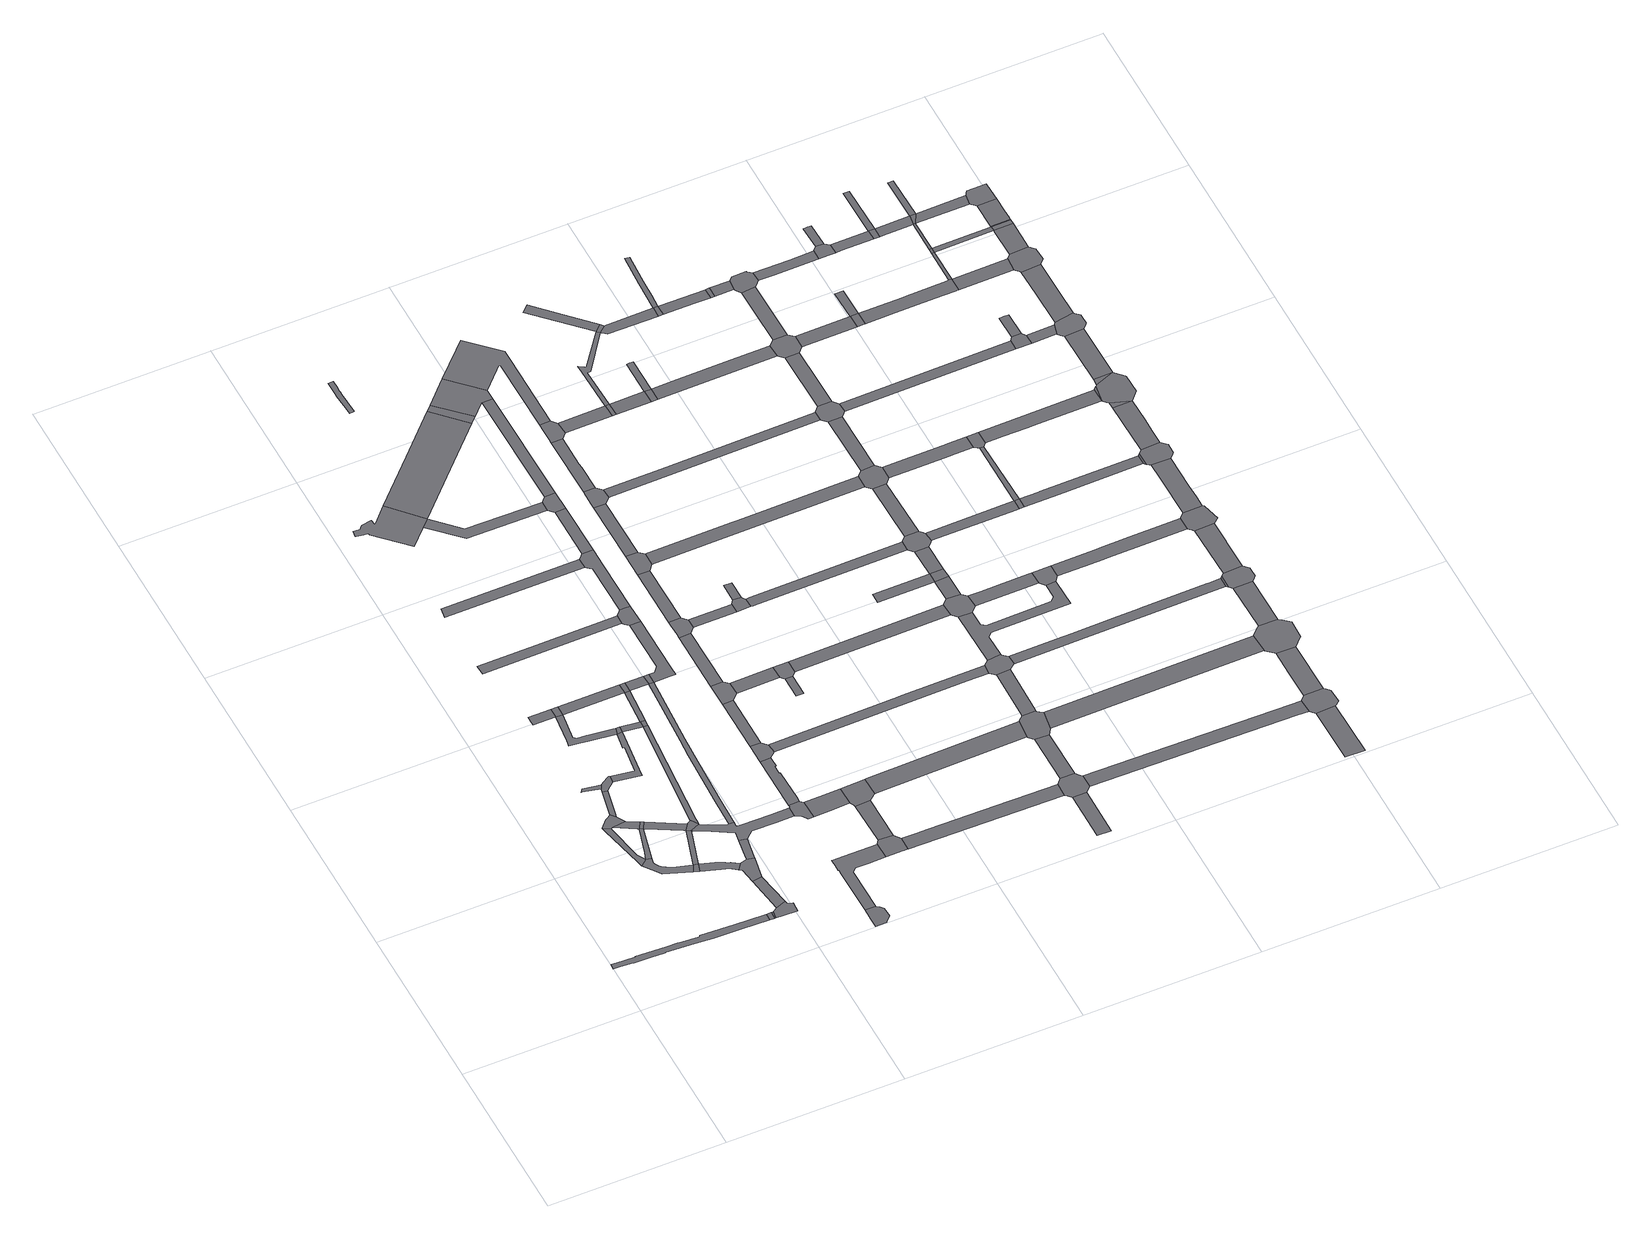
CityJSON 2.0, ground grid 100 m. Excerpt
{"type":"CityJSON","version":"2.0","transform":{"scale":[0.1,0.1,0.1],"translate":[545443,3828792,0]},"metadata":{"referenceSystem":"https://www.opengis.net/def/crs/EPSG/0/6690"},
"CityObjects":{
"road1":{"type":"Road","attributes":{"RoadStructureAttribute.sectionType":"1"},"geometry":[{"type":"MultiSurface","lod":"1","boundaries":[[[0,1,2,3,4,5,6,7,8,9,10,11,12,13,14,15,16,17,18,19,20,21,22,23,24]]]}]},
"road2":{"type":"Road","attributes":{"RoadStructureAttribute.sectionType":"1"},"geometry":[{"type":"MultiSurface","lod":"1","boundaries":[[[25,26,27,28,29,30,31,32,33]]]}]},
"road3":{"type":"Road","geometry":[{"type":"MultiSurface","lod":"1","boundaries":[[[34,35,36,25,33,37,38,39,40,41]]]}]},
"road4":{"type":"Road","attributes":{"RoadStructureAttribute.sectionType":"1"},"geometry":[{"type":"MultiSurface","lod":"1","boundaries":[[[31,30,42,43,44,45,46,47,48,49,50,51,52,53,54,55,56]]]}]},
"road5":{"type":"Road","attributes":{"RoadStructureAttribute.sectionType":"1"},"geometry":[{"type":"MultiSurface","lod":"1","boundaries":[[[57,58,31,56,59]]]}]},
"road6":{"type":"Road","attributes":{"RoadStructureAttribute.sectionType":"1"},"geometry":[{"type":"MultiSurface","lod":"1","boundaries":[[[39,38,60,61,62]]]}]},
"road7":{"type":"Road","attributes":{"RoadStructureAttribute.sectionType":"1"},"geometry":[{"type":"MultiSurface","lod":"1","boundaries":[[[63,64,34,41,65,66]]]}]},
"road8":{"type":"Road","geometry":[{"type":"MultiSurface","lod":"1","boundaries":[[[67,68,69,70,71,72]]]}]},
"road9":{"type":"Road","geometry":[{"type":"MultiSurface","lod":"1","boundaries":[[[62,61,57,59,73]]]}]},
"road10":{"type":"Road","geometry":[{"type":"MultiSurface","lod":"1","boundaries":[[[74,47,46,75,76]]]}]},
"road11":{"type":"Road","geometry":[{"type":"MultiSurface","lod":"1","boundaries":[[[77,78,72,71,63,66,79,80,81,82,83]]]}]},
"road12":{"type":"Road","geometry":[{"type":"MultiSurface","lod":"1","boundaries":[[[24,23,84,85]]]}]},
"road13":{"type":"Road","attributes":{"RoadStructureAttribute.sectionType":"1"},"geometry":[{"type":"MultiSurface","lod":"1","boundaries":[[[85,84,86,87]]]}]},
"road14":{"type":"Road","attributes":{"RoadStructureAttribute.sectionType":"1"},"geometry":[{"type":"MultiSurface","lod":"1","boundaries":[[[73,59,88,89,90,91,92]]]}]},
"road15":{"type":"Road","attributes":{"RoadStructureAttribute.sectionType":"1"},"geometry":[{"type":"MultiSurface","lod":"1","boundaries":[[[93,74,76,94]]]}]},
"road16":{"type":"Road","attributes":{"RoadStructureAttribute.sectionType":"1"},"geometry":[{"type":"MultiSurface","lod":"1","boundaries":[[[95,96,97,98,99,100,76,75,101,102,103,104,105,106,107,108]]]}]},
"road17":{"type":"Road","geometry":[{"type":"MultiSurface","lod":"1","boundaries":[[[109,110,111,112,113]]]}]},
"road18":{"type":"Road","geometry":[{"type":"MultiSurface","lod":"1","boundaries":[[[114,115,116,87,86,117,118,119,120]]]}]},
"road19":{"type":"Road","attributes":{"RoadStructureAttribute.sectionType":"1"},"geometry":[{"type":"MultiSurface","lod":"1","boundaries":[[[121,122,116,115]]]}]},
"road20":{"type":"Road","geometry":[{"type":"MultiSurface","lod":"1","boundaries":[[[123,92,91,93,94,124]]]}]},
"road21":{"type":"Road","geometry":[{"type":"MultiSurface","lod":"1","boundaries":[[[125,108,107,126,122,121,127]]]}]},
"road22":{"type":"Road","geometry":[{"type":"MultiSurface","lod":"1","boundaries":[[[113,112,128,129,130]]]}]},
"road23":{"type":"Road","attributes":{"RoadStructureAttribute.sectionType":"1"},"geometry":[{"type":"MultiSurface","lod":"1","boundaries":[[[131,132,133,134,135,136,137,138,139,140,83,82]]]}]},
"road24":{"type":"Road","attributes":{"RoadStructureAttribute.sectionType":"1"},"geometry":[{"type":"MultiSurface","lod":"1","boundaries":[[[112,141,142,143,144,145,146,136,147,148,149,150,151,152,153,154,128]]]}]},
"road25":{"type":"Road","attributes":{"RoadStructureAttribute.sectionType":"1"},"geometry":[{"type":"MultiSurface","lod":"1","boundaries":[[[155,156,125,127,157,158]]]}]},
"road26":{"type":"Road","attributes":{"RoadStructureAttribute.sectionType":"1"},"geometry":[{"type":"MultiSurface","lod":"1","boundaries":[[[159,160,123,124,161,162,163]]]}]},
"road27":{"type":"Road","geometry":[{"type":"MultiSurface","lod":"1","boundaries":[[[147,136,135,164]]]}]},
"road28":{"type":"Road","attributes":{"RoadStructureAttribute.sectionType":"1"},"geometry":[{"type":"MultiSurface","lod":"1","boundaries":[[[165,166,167,124,94,168,169,170,155,158,171,172,173,174,175,176,177,178,179,180,181,182]]]}]},
"road29":{"type":"Road","attributes":{"RoadStructureAttribute.sectionType":"1"},"geometry":[{"type":"MultiSurface","lod":"1","boundaries":[[[130,129,183,184,185]]]}]},
"road30":{"type":"Road","attributes":{"RoadStructureAttribute.sectionType":"1"},"geometry":[{"type":"MultiSurface","lod":"1","boundaries":[[[164,135,159,186]]]}]},
"road31":{"type":"Road","geometry":[{"type":"MultiSurface","lod":"1","boundaries":[[[187,188,189,190,191,192,193,194,195,196,197,198,199,200,201,202,203,204,205]]]}]},
"road32":{"type":"Road","geometry":[{"type":"MultiSurface","lod":"1","boundaries":[[[206,207,208,209,210,211,212,213,214,215,216]]]}]},
"road33":{"type":"Road","geometry":[{"type":"MultiSurface","lod":"1","boundaries":[[[186,159,163,217]]]}]},
"road34":{"type":"Road","attributes":{"RoadStructureAttribute.sectionType":"1"},"geometry":[{"type":"MultiSurface","lod":"1","boundaries":[[[218,219,220,221,222]]]}]},
"road35":{"type":"Road","attributes":{"RoadStructureAttribute.sectionType":"1"},"geometry":[{"type":"MultiSurface","lod":"1","boundaries":[[[223,224,225,226,227,182,181,228,229,230,231,232]]]}]},
"road36":{"type":"Road","attributes":{"RoadStructureAttribute.sectionType":"1"},"geometry":[{"type":"MultiSurface","lod":"1","boundaries":[[[184,186,217,233]]]}]},
"road37":{"type":"Road","geometry":[{"type":"MultiSurface","lod":"1","boundaries":[[[185,184,233,234]]]}]},
"road38":{"type":"Road","attributes":{"RoadStructureAttribute.sectionType":"1"},"geometry":[{"type":"MultiSurface","lod":"1","boundaries":[[[235,236,237,238,239]]]}]},
"road39":{"type":"Road","attributes":{"RoadStructureAttribute.sectionType":"1"},"geometry":[{"type":"MultiSurface","lod":"1","boundaries":[[[240,241,242,243,244,245,246,247,248,249,206,216,250,251,252,253,254,255,256]]]}]},
"road40":{"type":"Road","attributes":{"RoadStructureAttribute.sectionType":"1"},"geometry":[{"type":"MultiSurface","lod":"1","boundaries":[[[234,233,257,258,259,260,223,261]]]}]},
"road41":{"type":"Road","geometry":[{"type":"MultiSurface","lod":"1","boundaries":[[[262,263,264,174,173,265,266,267,268,269,270,271,272]]]}]},
"road42":{"type":"Road","geometry":[{"type":"MultiSurface","lod":"1","boundaries":[[[261,223,232,273]]]}]},
"road43":{"type":"Road","attributes":{"RoadStructureAttribute.sectionType":"1"},"geometry":[{"type":"MultiSurface","lod":"1","boundaries":[[[274,275,262,272,276,277,278,279,280,281]]]}]},
"road44":{"type":"Road","attributes":{"RoadStructureAttribute.sectionType":"1"},"geometry":[{"type":"MultiSurface","lod":"1","boundaries":[[[282,283,271,270,284,285]]]}]},
"road45":{"type":"Road","geometry":[{"type":"MultiSurface","lod":"1","boundaries":[[[286,274,281,287,288,289,290,291]]]}]},
"road46":{"type":"Road","attributes":{"RoadStructureAttribute.sectionType":"1"},"geometry":[{"type":"MultiSurface","lod":"1","boundaries":[[[292,293,294,295,273,232,296,297,298,299,300]]]}]},
"road47":{"type":"Road","attributes":{"RoadStructureAttribute.sectionType":"1"},"geometry":[{"type":"MultiSurface","lod":"1","boundaries":[[[301,205,204,302,303,304]]]}]},
"road48":{"type":"Road","attributes":{"RoadStructureAttribute.sectionType":"1"},"geometry":[{"type":"MultiSurface","lod":"1","boundaries":[[[305,286,291,306]]]}]},
"road49":{"type":"Road","geometry":[{"type":"MultiSurface","lod":"1","boundaries":[[[307,256,255,308,309,310,311,312]]]}]},
"road50":{"type":"Road","geometry":[{"type":"MultiSurface","lod":"1","boundaries":[[[313,314,315,316,317,318,319,320,321,322,323,324]]]}]},
"road51":{"type":"Road","attributes":{"function":"3","RoadStructureAttribute.sectionType":"1"},"geometry":[{"type":"MultiSurface","lod":"1","boundaries":[[[325,326,187,205,327,328]]]}]},
"road52":{"type":"Road","attributes":{"RoadStructureAttribute.sectionType":"1"},"geometry":[{"type":"MultiSurface","lod":"1","boundaries":[[[329,330,307,312]]]}]},
"road53":{"type":"Road","geometry":[{"type":"MultiSurface","lod":"1","boundaries":[[[331,332,333,334,335,222,221,336,337,293,292,300,338]]]}]},
"road54":{"type":"Road","geometry":[{"type":"MultiSurface","lod":"1","boundaries":[[[339,305,306,340,341,342]]]}]},
"road55":{"type":"Road","geometry":[{"type":"MultiSurface","lod":"1","boundaries":[[[343,282,285,344,330,329,345,346,347]]]}]},
"road56":{"type":"Road","attributes":{"RoadStructureAttribute.sectionType":"1"},"geometry":[{"type":"MultiSurface","lod":"1","boundaries":[[[348,339,342,349]]]}]},
"road57":{"type":"Road","geometry":[{"type":"MultiSurface","lod":"1","boundaries":[[[350,351,352,353,239,238,354,355,356,333,332,331,338,357,358]]]}]},
"road58":{"type":"Road","geometry":[{"type":"MultiSurface","lod":"1","boundaries":[[[359,360,361,348,349,362,363,364]]]}]},
"road59":{"type":"Road","attributes":{"RoadStructureAttribute.sectionType":"1"},"geometry":[{"type":"MultiSurface","lod":"1","boundaries":[[[365,341,340,366]]]}]},
"road60":{"type":"Road","attributes":{"RoadStructureAttribute.sectionType":"1"},"geometry":[{"type":"MultiSurface","lod":"1","boundaries":[[[367,351,350,358,368]]]}]},
"road61":{"type":"Road","attributes":{"RoadStructureAttribute.sectionType":"1"},"geometry":[{"type":"MultiSurface","lod":"1","boundaries":[[[369,359,364,370]]]}]},
"road62":{"type":"Road","geometry":[{"type":"MultiSurface","lod":"1","boundaries":[[[371,372,373,304,303,374,375,367,368,376]]]}]},
"road63":{"type":"Road","geometry":[{"type":"MultiSurface","lod":"1","boundaries":[[[377,325,328,378]]]}]},
"road64":{"type":"Road","geometry":[{"type":"MultiSurface","lod":"1","boundaries":[[[379,369,370,380,381,382]]]}]},
"road65":{"type":"Road","geometry":[{"type":"MultiSurface","lod":"1","boundaries":[[[383,384,385,386]]]}]},
"road66":{"type":"Road","attributes":{"RoadStructureAttribute.sectionType":"1"},"geometry":[{"type":"MultiSurface","lod":"1","boundaries":[[[387,363,362,388]]]}]},
"road67":{"type":"Road","geometry":[{"type":"MultiSurface","lod":"1","boundaries":[[[389,365,366,383,386,390]]]}]},
"road68":{"type":"Road","attributes":{"RoadStructureAttribute.sectionType":"1"},"geometry":[{"type":"MultiSurface","lod":"1","boundaries":[[[391,379,382,392]]]}]},
"road69":{"type":"Road","attributes":{"RoadStructureAttribute.sectionType":"1"},"geometry":[{"type":"MultiSurface","lod":"1","boundaries":[[[393,394,371,376,395]]]}]},
"road70":{"type":"Road","geometry":[{"type":"MultiSurface","lod":"1","boundaries":[[[396,377,378,397,398,393,395,399,400]]]}]},
"road71":{"type":"Road","attributes":{"RoadStructureAttribute.sectionType":"1"},"geometry":[{"type":"MultiSurface","lod":"1","boundaries":[[[401,402,403,404,405,311,310,406,407,408,409]]]}]},
"road72":{"type":"Road","geometry":[{"type":"MultiSurface","lod":"1","boundaries":[[[410,411,412,391,392,413,414,415]]]}]},
"road73":{"type":"Road","geometry":[{"type":"MultiSurface","lod":"1","boundaries":[[[416,387,388,417,418,419]]]}]},
"road74":{"type":"Road","attributes":{"RoadStructureAttribute.sectionType":"1"},"geometry":[{"type":"MultiSurface","lod":"1","boundaries":[[[420,410,415,421,422,423]]]}]},
"road75":{"type":"Road","geometry":[{"type":"MultiSurface","lod":"1","boundaries":[[[424,425,416,419]]]}]},
"road76":{"type":"Road","attributes":{"RoadStructureAttribute.sectionType":"1"},"geometry":[{"type":"MultiSurface","lod":"1","boundaries":[[[426,427,428,290,289,429,430]]]}]},
"road77":{"type":"Road","attributes":{"RoadStructureAttribute.sectionType":"1"},"geometry":[{"type":"MultiSurface","lod":"1","boundaries":[[[431,432,396,400,433,434,435,436,437,438,439,440,441,442,443,444,445]]]}]},
"road78":{"type":"Road","attributes":{"RoadStructureAttribute.sectionType":"1"},"geometry":[{"type":"MultiSurface","lod":"1","boundaries":[[[446,447,343,347,448,449]]]}]},
"road79":{"type":"Road","geometry":[{"type":"MultiSurface","lod":"1","boundaries":[[[441,450,451,420,423,452,453,442]]]}]},
"road80":{"type":"Road","attributes":{"RoadStructureAttribute.sectionType":"1"},"geometry":[{"type":"MultiSurface","lod":"1","boundaries":[[[454,453,452,455,456]]]}]},
"road81":{"type":"Road","attributes":{"RoadStructureAttribute.sectionType":"1"},"geometry":[{"type":"MultiSurface","lod":"1","boundaries":[[[457,458,389,390,459]]]}]},
"road82":{"type":"Road","attributes":{"RoadStructureAttribute.sectionType":"1"},"geometry":[{"type":"MultiSurface","lod":"1","boundaries":[[[460,461,462,463,464]]]}]},
"road83":{"type":"Road","geometry":[{"type":"MultiSurface","lod":"1","boundaries":[[[465,466,409,408,467,460,464,468,469,470,471,472]]]}]},
"road84":{"type":"Road","geometry":[{"type":"MultiSurface","lod":"1","boundaries":[[[473,456,455,474]]]}]},
"road85":{"type":"Road","attributes":{"RoadStructureAttribute.sectionType":"1"},"geometry":[{"type":"MultiSurface","lod":"1","boundaries":[[[475,476,477,381,380,478,479]]]}]},
"road86":{"type":"Road","attributes":{"RoadStructureAttribute.sectionType":"1"},"geometry":[{"type":"MultiSurface","lod":"1","boundaries":[[[480,481,482,418,417,483,484,485]]]}]},
"road87":{"type":"Road","attributes":{"RoadStructureAttribute.sectionType":"1"},"geometry":[{"type":"MultiSurface","lod":"1","boundaries":[[[486,465,472,487]]]}]},
"road88":{"type":"Road","attributes":{"RoadStructureAttribute.sectionType":"1"},"geometry":[{"type":"MultiSurface","lod":"1","boundaries":[[[488,473,474,489]]]}]},
"road89":{"type":"Road","geometry":[{"type":"MultiSurface","lod":"1","boundaries":[[[490,491,446,449,492,493,486,487,494,495,496,497,498,499,500]]]}]},
"road90":{"type":"Road","attributes":{"RoadStructureAttribute.sectionType":"1"},"geometry":[{"type":"MultiSurface","lod":"1","boundaries":[[[501,502,503,504,505,456,473,506,507,508]]]}]},
"road91":{"type":"Road","attributes":{"RoadStructureAttribute.sectionType":"1"},"geometry":[{"type":"MultiSurface","lod":"1","boundaries":[[[509,510,414,413,511]]]}]},
"road92":{"type":"Road","attributes":{"RoadStructureAttribute.sectionType":"1"},"geometry":[{"type":"MultiSurface","lod":"1","boundaries":[[[512,513,514,515,516,490,500]]]}]},
"road93":{"type":"Road","geometry":[{"type":"MultiSurface","lod":"1","boundaries":[[[517,488,489,518]]]}]},
"road94":{"type":"Road","attributes":{"RoadStructureAttribute.sectionType":"1"},"geometry":[{"type":"MultiSurface","lod":"1","boundaries":[[[519,520,521,522,523,524]]]}]},
"road95":{"type":"Road","geometry":[{"type":"MultiSurface","lod":"1","boundaries":[[[525,526,527,488,517]]]}]},
"road96":{"type":"Road","geometry":[{"type":"MultiSurface","lod":"1","boundaries":[[[528,529,530,531]]]}]},
"road97":{"type":"Road","geometry":[{"type":"MultiSurface","lod":"1","boundaries":[[[532,533,534,535,426,430,536,537,514,513,538,539,540,541,542]]]}]},
"road98":{"type":"Road","geometry":[{"type":"MultiSurface","lod":"1","boundaries":[[[524,523,501,508,543]]]}]},
"road99":{"type":"Road","geometry":[{"type":"MultiSurface","lod":"1","boundaries":[[[544,457,459,545,546,547,548,549,550,551,552]]]}]},
"road100":{"type":"Road","attributes":{"RoadStructureAttribute.sectionType":"1"},"geometry":[{"type":"MultiSurface","lod":"1","boundaries":[[[553,530,544,552]]]}]},
"road101":{"type":"Road","geometry":[{"type":"MultiSurface","lod":"1","boundaries":[[[554,531,530,553]]]}]},
"road102":{"type":"Road","attributes":{"RoadStructureAttribute.sectionType":"1"},"geometry":[{"type":"MultiSurface","lod":"1","boundaries":[[[543,508,555,556,557,558,559,560]]]}]},
"road103":{"type":"Road","attributes":{"RoadStructureAttribute.sectionType":"1"},"geometry":[{"type":"MultiSurface","lod":"1","boundaries":[[[561,531,554,562]]]}]},
"road104":{"type":"Road","geometry":[{"type":"MultiSurface","lod":"1","boundaries":[[[563,480,485,561,562,564,565,566,567,568,569,570]]]}]},
"road105":{"type":"Road","attributes":{"RoadStructureAttribute.sectionType":"1"},"geometry":[{"type":"MultiSurface","lod":"1","boundaries":[[[571,572,573,574,517,518,575,576]]]}]},
"road106":{"type":"Road","attributes":{"RoadStructureAttribute.sectionType":"1"},"geometry":[{"type":"MultiSurface","lod":"1","boundaries":[[[545,535,534,577,578,579,580,581,582,583,584,585,546]]]}]},
"road107":{"type":"Road","attributes":{"RoadStructureAttribute.sectionType":"1"},"geometry":[{"type":"MultiSurface","lod":"1","boundaries":[[[586,587,563,570]]]}]},
"road108":{"type":"Road","geometry":[{"type":"MultiSurface","lod":"1","boundaries":[[[560,559,588,589]]]}]},
"road109":{"type":"Road","attributes":{"RoadStructureAttribute.sectionType":"1"},"geometry":[{"type":"MultiSurface","lod":"1","boundaries":[[[590,591,592,550,549,593,594,595]]]}]},
"road110":{"type":"Road","attributes":{"RoadStructureAttribute.sectionType":"1"},"geometry":[{"type":"MultiSurface","lod":"1","boundaries":[[[596,470,469,597,598,599]]]}]},
"road111":{"type":"Road","geometry":[{"type":"MultiSurface","lod":"1","boundaries":[[[600,601,602,475,479,587,586,603,604,605]]]}]},
"road112":{"type":"Road","attributes":{"RoadStructureAttribute.sectionType":"1"},"geometry":[{"type":"MultiSurface","lod":"1","boundaries":[[[606,607,560,589,608,609,610]]]}]},
"road113":{"type":"Road","attributes":{"RoadStructureAttribute.sectionType":"1"},"geometry":[{"type":"MultiSurface","lod":"1","boundaries":[[[611,602,601,612]]]}]},
"road114":{"type":"Road","attributes":{"RoadStructureAttribute.sectionType":"1"},"geometry":[{"type":"MultiSurface","lod":"1","boundaries":[[[613,497,496,614]]]}]},
"road115":{"type":"Road","attributes":{"RoadStructureAttribute.sectionType":"1"},"geometry":[{"type":"MultiSurface","lod":"1","boundaries":[[[615,589,588,616,617,618,619]]]}]},
"road116":{"type":"Road","geometry":[{"type":"MultiSurface","lod":"1","boundaries":[[[620,621,622,623,509,511,611,612,624,625,626,627]]]}]},
"road117":{"type":"Road","attributes":{"RoadStructureAttribute.sectionType":"1"},"geometry":[{"type":"MultiSurface","lod":"1","boundaries":[[[628,567,566,629,630,631]]]}]},
"road118":{"type":"Road","geometry":[{"type":"MultiSurface","lod":"1","boundaries":[[[595,594,581,580,632,633]]]}]},
"road119":{"type":"Road","attributes":{"RoadStructureAttribute.sectionType":"1"},"geometry":[{"type":"MultiSurface","lod":"1","boundaries":[[[634,623,622,635,636]]]}]},
"road120":{"type":"Road","geometry":[{"type":"MultiSurface","lod":"1","boundaries":[[[619,618,637,638]]]}]},
"road121":{"type":"Road","attributes":{"RoadStructureAttribute.sectionType":"1"},"geometry":[{"type":"MultiSurface","lod":"1","boundaries":[[[639,640,641,642,643,644,645,542,541,646,647,648]]]}]},
"road122":{"type":"Road","geometry":[{"type":"MultiSurface","lod":"1","boundaries":[[[649,650,651,576,575,634,636,652,653,654,655,656,657,658]]]}]},
"road123":{"type":"Road","attributes":{"RoadStructureAttribute.sectionType":"1"},"geometry":[{"type":"MultiSurface","lod":"1","boundaries":[[[659,660,661,605,604,662,663,664,665,666,667]]]}]},
"road124":{"type":"Road","attributes":{"RoadStructureAttribute.sectionType":"1"},"geometry":[{"type":"MultiSurface","lod":"1","boundaries":[[[668,669,638,637,670,671]]]}]},
"road125":{"type":"Road","attributes":{"RoadStructureAttribute.sectionType":"1"},"geometry":[{"type":"MultiSurface","lod":"1","boundaries":[[[672,673,674,649,658]]]}]},
"road126":{"type":"Road","geometry":[{"type":"MultiSurface","lod":"1","boundaries":[[[675,676,671,670,677,673,672,678,679,680,681,682,683,684]]]}]},
"road127":{"type":"Road","geometry":[{"type":"MultiSurface","lod":"1","boundaries":[[[631,630,685,686]]]}]},
"road128":{"type":"Road","attributes":{"RoadStructureAttribute.sectionType":"1"},"geometry":[{"type":"MultiSurface","lod":"1","boundaries":[[[687,631,686,688]]]}]},
"road129":{"type":"Road","attributes":{"RoadStructureAttribute.sectionType":"1"},"geometry":[{"type":"MultiSurface","lod":"1","boundaries":[[[655,654,689,690]]]}]},
"road130":{"type":"Road","geometry":[{"type":"MultiSurface","lod":"1","boundaries":[[[691,667,666,692,687,688,693]]]}]},
"road131":{"type":"Road","attributes":{"RoadStructureAttribute.sectionType":"1"},"geometry":[{"type":"MultiSurface","lod":"1","boundaries":[[[694,695,696,697]]]}]},
"road132":{"type":"Road","attributes":{"RoadStructureAttribute.sectionType":"1"},"geometry":[{"type":"MultiSurface","lod":"1","boundaries":[[[698,699,700,701,702,703,704,633,632,705,706,707,708,709,710,711]]]}]},
"road133":{"type":"Road","geometry":[{"type":"MultiSurface","lod":"1","boundaries":[[[712,713,714,715,716,599,598,717,695,694,718,719,720,721]]]}]},
"road134":{"type":"Road","attributes":{"RoadStructureAttribute.sectionType":"1"},"geometry":[{"type":"MultiSurface","lod":"1","boundaries":[[[722,681,680,723,724,725]]]}]},
"road135":{"type":"Road","geometry":[{"type":"MultiSurface","lod":"1","boundaries":[[[690,689,726,727,728,729]]]}]},
"road136":{"type":"Road","attributes":{"RoadStructureAttribute.sectionType":"1"},"geometry":[{"type":"MultiSurface","lod":"1","boundaries":[[[730,731,627,626,732]]]}]},
"road137":{"type":"Road","attributes":{"RoadStructureAttribute.sectionType":"1"},"geometry":[{"type":"MultiSurface","lod":"1","boundaries":[[[733,734,735,715,714,736]]]}]},
"road138":{"type":"Road","geometry":[{"type":"MultiSurface","lod":"1","boundaries":[[[737,738,690,729]]]}]},
"road139":{"type":"Road","attributes":{"RoadStructureAttribute.sectionType":"1"},"geometry":[{"type":"MultiSurface","lod":"1","boundaries":[[[686,685,739,740,741,742,743,744]]]}]},
"road140":{"type":"Road","geometry":[{"type":"MultiSurface","lod":"1","boundaries":[[[745,746,747,748,613,614,749,750,733,736,751,752,753,754,755,756]]]}]},
"road141":{"type":"Road","attributes":{"RoadStructureAttribute.sectionType":"1"},"geometry":[{"type":"MultiSurface","lod":"1","boundaries":[[[757,648,647,758]]]}]},
"road142":{"type":"Road","attributes":{"RoadStructureAttribute.sectionType":"1"},"geometry":[{"type":"MultiSurface","lod":"1","boundaries":[[[759,760,745,756]]]}]},
"road143":{"type":"Road","geometry":[{"type":"MultiSurface","lod":"1","boundaries":[[[761,725,724,762,763,764,765,766]]]}]},
"road144":{"type":"Road","geometry":[{"type":"MultiSurface","lod":"1","boundaries":[[[767,768,769,761,766]]]}]},
"road145":{"type":"Road","attributes":{"RoadStructureAttribute.sectionType":"1"},"geometry":[{"type":"MultiSurface","lod":"1","boundaries":[[[770,691,693,771,772,773,774]]]}]},
"road146":{"type":"Road","geometry":[{"type":"MultiSurface","lod":"1","boundaries":[[[775,776,777,778,757,758,779,760,759,780,781,782]]]}]},
"road147":{"type":"Road","attributes":{"RoadStructureAttribute.sectionType":"1"},"geometry":[{"type":"MultiSurface","lod":"1","boundaries":[[[783,784,785,786,787,729,728,788,789,790,791,792,793,794,795,796]]]}]},
"road148":{"type":"Road","attributes":{"RoadStructureAttribute.sectionType":"1"},"geometry":[{"type":"MultiSurface","lod":"1","boundaries":[[[797,798,799,800,777,776]]]}]},
"road149":{"type":"Road","attributes":{"RoadStructureAttribute.sectionType":"1"},"geometry":[{"type":"MultiSurface","lod":"1","boundaries":[[[801,802,765,764,803,804]]]}]},
"road150":{"type":"Road","geometry":[{"type":"MultiSurface","lod":"1","boundaries":[[[805,711,710,806,807,800,799,808,809,810]]]}]},
"road151":{"type":"Road","attributes":{"RoadStructureAttribute.sectionType":"1"},"geometry":[{"type":"MultiSurface","lod":"1","boundaries":[[[811,741,740,812]]]}]},
"road152":{"type":"Road","attributes":{"RoadStructureAttribute.sectionType":"1"},"geometry":[{"type":"MultiSurface","lod":"1","boundaries":[[[813,814,805,810,815,816,817]]]}]},
"road153":{"type":"Road","geometry":[{"type":"MultiSurface","lod":"1","boundaries":[[[818,801,804,819]]]}]},
"road154":{"type":"Road","geometry":[{"type":"MultiSurface","lod":"1","boundaries":[[[820,821,822,823,811,812,824,813,817,825,826,827]]]}]},
"road155":{"type":"Road","attributes":{"RoadStructureAttribute.sectionType":"1"},"geometry":[{"type":"MultiSurface","lod":"1","boundaries":[[[828,829,830,831,801,818]]]}]},
"road156":{"type":"Road","geometry":[{"type":"MultiSurface","lod":"1","boundaries":[[[832,833,730,732,834,835]]]}]},
"road157":{"type":"Road","geometry":[{"type":"MultiSurface","lod":"1","boundaries":[[[836,837,838,833,832]]]}]},
"road158":{"type":"Road","attributes":{"RoadStructureAttribute.sectionType":"1"},"geometry":[{"type":"MultiSurface","lod":"1","boundaries":[[[839,840,841,842,822,821]]]}]},
"road159":{"type":"Road","attributes":{"RoadStructureAttribute.sectionType":"1"},"geometry":[{"type":"MultiSurface","lod":"1","boundaries":[[[843,770,774]]]}]},
"road160":{"type":"Road","geometry":[{"type":"MultiSurface","lod":"1","boundaries":[[[844,783,796,845]]]}]},
"road161":{"type":"Road","attributes":{"RoadStructureAttribute.sectionType":"1"},"geometry":[{"type":"MultiSurface","lod":"1","boundaries":[[[818,819,846,847,848,849,850]]]}]},
"road162":{"type":"Road","geometry":[{"type":"MultiSurface","lod":"1","boundaries":[[[851,844,845,852]]]}]},
"road163":{"type":"Road","attributes":{"RoadStructureAttribute.sectionType":"1"},"geometry":[{"type":"MultiSurface","lod":"1","boundaries":[[[853,842,841]]]}]},
"road164":{"type":"Road","attributes":{"RoadStructureAttribute.sectionType":"1"},"geometry":[{"type":"MultiSurface","lod":"1","boundaries":[[[854,835,834,855]]]}]},
"road165":{"type":"Road","attributes":{"RoadStructureAttribute.sectionType":"1"},"geometry":[{"type":"MultiSurface","lod":"1","boundaries":[[[849,851,852,856]]]}]},
"road166":{"type":"Road","geometry":[{"type":"MultiSurface","lod":"1","boundaries":[[[857,858,859,860,861,843,774,862,863,853,841,864,865]]]}]},
"road167":{"type":"Road","attributes":{"RoadStructureAttribute.sectionType":"1"},"geometry":[{"type":"MultiSurface","lod":"1","boundaries":[[[859,866,860]]]}]},
"road168":{"type":"Road","geometry":[{"type":"MultiSurface","lod":"1","boundaries":[[[850,849,856,867]]]}]},
"road169":{"type":"Road","attributes":{"RoadStructureAttribute.sectionType":"1"},"geometry":[{"type":"MultiSurface","lod":"1","boundaries":[[[868,869,870,795,794,871]]]}]},
"road170":{"type":"Road","attributes":{"RoadStructureAttribute.sectionType":"1"},"geometry":[{"type":"MultiSurface","lod":"1","boundaries":[[[872,873,866,859]]]}]},
"road171":{"type":"Road","attributes":{"RoadStructureAttribute.sectionType":"1"},"geometry":[{"type":"MultiSurface","lod":"1","boundaries":[[[874,875,850,867]]]}]},
"road172":{"type":"Road","attributes":{"RoadStructureAttribute.sectionType":"1"},"geometry":[{"type":"MultiSurface","lod":"1","boundaries":[[[852,845,876,877]]]}]},
"road173":{"type":"Road","geometry":[{"type":"MultiSurface","lod":"1","boundaries":[[[878,879,880,881,882,883,854,855,884,885,873,872,886,887,888,889]]]}]},
"road174":{"type":"Road","attributes":{"RoadStructureAttribute.sectionType":"1"},"geometry":[{"type":"MultiSurface","lod":"1","boundaries":[[[867,856,890,891,892]]]}]},
"road175":{"type":"Road","attributes":{"RoadStructureAttribute.sectionType":"1"},"geometry":[{"type":"MultiSurface","lod":"1","boundaries":[[[893,894,895,896,881,880]]]}]},
"road176":{"type":"Road","geometry":[{"type":"MultiSurface","lod":"1","boundaries":[[[897,898,899,868,871,900,895,894,901,902,903]]]}]},
"road177":{"type":"Road","attributes":{"RoadStructureAttribute.sectionType":"1"},"geometry":[{"type":"MultiSurface","lod":"1","boundaries":[[[876,904,898,897,905]]]}]},
"road178":{"type":"Road","geometry":[{"type":"MultiSurface","lod":"1","boundaries":[[[877,876,905,906]]]}]},
"road179":{"type":"Road","attributes":{"RoadStructureAttribute.sectionType":"1"},"geometry":[{"type":"MultiSurface","lod":"1","boundaries":[[[907,877,906,908]]]}]},
"road180":{"type":"Road","attributes":{"RoadStructureAttribute.sectionType":"1"},"geometry":[{"type":"MultiSurface","lod":"1","boundaries":[[[909,910,907,908,911,912,913]]]}]},
"road181":{"type":"Road","geometry":[{"type":"MultiSurface","lod":"1","boundaries":[[[914,915,916,892,891,917,910,909,913,918]]]}]}
},
"vertices":[
[688,324,0],[491,332,0],[489,327,0],[487,324,0],[375,331,0],[371,334,0],[315,336,0],[137,344,0],[137,341,0],[33,346,0],[3,348,0],[0,318,0],[34,316,0],[99,312,0],[113,306,0],[204,304,0],[285,300,0],[286,304,0],[421,294,0],[487,290,0],[546,286,0],[553,285,0],[702,280,0],[856,275,0],[858,318,0],
[366,1205,0],[369,1191,0],[371,1180,0],[428,921,0],[430,911,0],[435,888,0],[473,919,0],[445,966,0],[405,1183,0],
[442,1271,0],[418,1255,0],[407,1248,0],[408,1184,0],[415,1188,0],[493,1198,0],[477,1223,0],[464,1244,0],
[449,869,0],[466,845,0],[471,838,0],[504,792,0],[652,738,0],[671,781,0],[571,810,0],[561,815,0],[518,842,0],[511,849,0],[503,867,0],[499,876,0],[498,877,0],[496,882,0],[503,911,0],
[533,1119,0],[487,964,0],[552,1112,0],
[526,1125,0],[534,1121,0],[557,1163,0],
[474,1430,0],[442,1274,0],[470,1268,0],[503,1424,0],
[392,1493,0],[384,1483,0],[377,1473,0],[382,1472,0],[477,1449,0],[490,1476,0],
[575,1153,0],
[672,782,0],[683,728,0],[699,776,0],
[549,1509,0],[539,1504,0],[509,1430,0],[547,1462,0],[548,1464,0],[552,1467,0],[554,1509,0],
[884,273,0],[886,317,0],
[890,273,0],[898,316,0],
[553,1112,0],[561,1107,0],[733,1013,0],[741,1009,0],[766,1047,0],
[740,1006,0],[764,997,0],
[850,713,0],[848,713,0],[825,725,0],[794,740,0],[779,747,0],[705,774,0],[760,702,0],[787,692,0],[809,685,0],[821,681,0],[825,680,0],[826,679,0],[865,651,0],[892,688,0],
[357,2049,0],[357,2021,0],[357,1992,0],[484,1991,0],[484,2050,0],
[987,339,0],[983,353,0],[925,334,0],[933,271,0],[1002,268,0],[1012,268,0],[1015,327,0],
[949,556,0],[894,548,0],
[791,1059,0],[817,1020,0],
[932,697,0],[881,639,0],[972,690,0],
[523,1989,0],[523,1991,0],[523,2050,0],
[554,1467,0],[705,1443,0],[707,1464,0],[710,1487,0],[742,1754,0],[712,1751,0],[698,1656,0],[708,1653,0],[685,1490,0],[684,1488,0],
[464,1823,0],[462,1805,0],[459,1785,0],[510,1778,0],[568,1770,0],[707,1752,0],[724,1792,0],[712,1794,0],[573,1810,0],[570,1810,0],[516,1816,0],[509,1821,0],[503,1825,0],[501,1826,0],
[951,831,0],[934,712,0],[974,702,0],[994,823,0],
[854,1740,0],[791,1061,0],[819,1048,0],[820,1058,0],[878,1738,0],
[746,1790,0],
[946,951,0],[915,968,0],[818,1019,0],[770,993,0],[820,967,0],[959,885,0],[1039,860,0],[1179,860,0],[1277,860,0],[1277,921,0],[1178,920,0],[1009,921,0],[989,922,0],[983,922,0],[983,926,0],[983,930,0],[984,954,0],[955,954,0],
[864,1990,0],[869,1990,0],[869,2050,0],
[854,1777,0],
[324,3667,0],[273,3615,0],[233,3574,0],[232,3573,0],[226,3606,0],[168,3596,0],[160,3586,0],[149,3574,0],[112,3578,0],[108,3543,0],[111,3539,0],[150,3534,0],[177,3531,0],[177,3528,0],[177,3519,0],[345,3351,0],[437,3442,0],[442,3448,0],[487,3493,0],
[1321,127,0],[1321,60,0],[1321,4,0],[1382,4,0],[1391,14,0],[1404,27,0],[1414,36,0],[1412,96,0],[1401,107,0],[1395,113,0],[1381,127,0],
[881,1775,0],
[575,2477,0],[278,2475,0],[280,2415,0],[1062,2422,0],[1065,2480,0],
[1004,1991,0],[981,1576,0],[974,1464,0],[959,1122,0],[956,969,0],[984,969,0],[987,1129,0],[996,1338,0],[1007,1575,0],[1034,1990,0],
[899,1989,0],
[899,2050,0],
[1028,2910,0],[284,2908,0],[274,2848,0],[1059,2850,0],[1059,2910,0],
[1379,504,0],[1325,504,0],[1316,505,0],[1316,484,0],[1316,467,0],[1315,431,0],[1319,431,0],[1319,416,0],[1319,411,0],[1321,139,0],[1379,380,0],[1379,387,0],[1387,394,0],[1400,408,0],[1475,406,0],[1572,407,0],[1571,505,0],
[899,1991,0],[905,1991,0],[911,1991,0],[999,1991,0],[1004,2051,0],
[1284,939,0],[1284,931,0],[1284,925,0],[1284,856,0],[1311,840,0],[1329,817,0],[1333,813,0],[1340,813,0],[1362,813,0],[1361,924,0],[1343,939,0],
[1034,2051,0],
[1283,1268,0],[1283,972,0],[1343,972,0],[1342,1157,0],[1334,1157,0],[1334,1208,0],[1342,1209,0],[1341,1268,0],
[1566,928,0],[1475,926,0],[1475,815,0],[1568,818,0],
[1282,1384,0],[1352,1278,0],[1362,1287,0],[1375,1299,0],[1370,1355,0],[1341,1384,0],
[1139,2394,0],[1093,2393,0],[1095,2082,0],[1067,2051,0],[1034,1991,0],[1124,1991,0],[1156,1991,0],[1156,2052,0],[1153,2394,0],
[627,3347,0],[608,3286,0],[1057,3282,0],[1058,3342,0],
[1281,1705,0],[1341,1705,0],
[1587,528,0],[1672,408,0],[1676,408,0],[1695,408,0],[1698,488,0],[1670,525,0],
[439,4463,0],[438,4449,0],[446,4338,0],[447,4311,0],[460,4312,0],[472,4313,0],[465,4446,0],[465,4463,0],[465,4471,0],[466,4494,0],[466,4544,0],[437,4542,0],
[804,4152,0],[573,3919,0],[739,3747,0],[973,3983,0],
[1667,789,0],[1582,787,0],
[1132,2510,0],[1131,2510,0],[1093,2510,0],[1079,2494,0],[1076,2491,0],[1074,2411,0],[1083,2402,0],[1152,2510,0],
[1281,1842,0],[1377,1741,0],[1374,1817,0],[1348,1842,0],
[1705,931,0],[1581,799,0],[1686,804,0],[1701,816,0],[1707,820,0],
[1280,2209,0],[1346,2209,0],
[1110,2938,0],[1089,2938,0],[1079,2929,0],[1070,2920,0],[1069,2840,0],[1080,2831,0],[1090,2821,0],[1149,2822,0],[1149,2938,0],
[1280,2327,0],[1280,2304,0],[1280,2233,0],[1376,2241,0],[1375,2298,0],[1347,2327,0],
[1619,1820,0],[1620,1744,0],
[1088,3253,0],[1146,3253,0],
[1279,2686,0],[1345,2686,0],
[1087,3371,0],[1076,3360,0],[1068,3352,0],[1068,3272,0],[1073,3267,0],[1145,3371,0],
[836,4185,0],[1007,4017,0],
[1278,2825,0],[1373,2719,0],[1374,2798,0],[1345,2825,0],
[1642,1724,0],[1642,1594,0],[1684,1594,0],[1684,1723,0],
[1618,2300,0],[1619,2243,0],
[1706,1821,0],[1706,1745,0],
[1277,3195,0],[1343,3195,0],
[1078,4088,0],[1080,4087,0],[1139,4087,0],
[969,4319,0],[1070,4079,0],[1077,4087,0],[1139,4143,0],[1139,4151,0],
[2334,480,0],[2319,480,0],[2302,480,0],[1850,486,0],[1781,487,0],[1699,408,0],[1780,407,0],[2567,397,0],[2569,476,0],
[1277,3315,0],[1277,3290,0],[1277,3219,0],[1375,3228,0],[1373,3284,0],[1342,3315,0],
[1637,2323,0],[1698,2244,0],[1697,2301,0],[1682,2323,0],
[1276,3687,0],[1341,3469,0],[1340,3499,0],[1339,3687,0],
[1683,2431,0],[1638,2432,0],
[2589,1371,0],[2123,1365,0],[2102,1365,0],[2462,1312,0],[2584,1313,0],
[1168,4518,0],[1118,4469,0],[1171,4184,0],[1243,4257,0],[1264,4278,0],[1268,4278,0],[1270,4278,0],[1272,4276,0],[1274,4274,0],[1274,4271,0],[1276,3824,0],[1336,3824,0],[1335,4283,0],[1335,4340,0],[1335,4352,0],
[2579,949,0],[1718,931,0],[1719,821,0],[2569,838,0],
[1276,3793,0],[1276,3714,0],[1369,3717,0],[1364,3795,0],
[1623,3797,0],[1632,3720,0],[1631,3797,0],
[2579,1832,0],[2227,1828,0],[2583,1754,0],
[2598,366,0],[2599,365,0],[2596,77,0],[2675,75,0],[2677,366,0],
[2598,510,0],[2578,487,0],[2579,385,0],[2699,385,0],[2708,394,0],[2708,474,0],[2698,485,0],[2678,508,0],
[1654,3798,0],[1655,3720,0],
[2573,2811,0],[1895,2803,0],[1861,2802,0],[1812,2724,0],[2571,2731,0],
[2579,2311,0],[2249,2308,0],[1720,2302,0],[1712,2244,0],[1740,2245,0],[2578,2251,0],
[2597,805,0],[2678,802,0],
[1851,3800,0],[1852,3721,0],
[2610,977,0],[2583,953,0],[2573,833,0],[2577,828,0],[2697,831,0],[2699,834,0],[2701,837,0],[2717,951,0],[2713,954,0],[2688,975,0],[2686,977,0],
[1809,4272,0],[1659,4077,0],[1650,4083,0],[1623,4099,0],[1624,4057,0],[1646,4040,0],[1666,4042,0],[1826,4260,0],
[2567,3297,0],[1701,3288,0],[2567,3240,0],
[2687,986,0],[2693,1289,0],[2616,1283,0],[2610,985,0],[2610,982,0],
[1889,3800,0],[1889,3722,0],
[1684,4475,0],[1574,4590,0],[1534,4552,0],[1614,4474,0],[1811,4275,0],[1847,4311,0],
[1889,4007,0],[1870,4007,0],[1852,4007,0],
[2288,2051,0],[2288,1991,0],[2610,1994,0],[2610,2053,0],
[2713,1383,0],[2695,1399,0],[2694,1401,0],[2618,1394,0],[2596,1302,0],[2614,1285,0],[2694,1290,0],[2711,1303,0],[2726,1315,0],[2727,1315,0],[2724,1372,0],
[1864,4293,0],
[2611,1862,0],[2613,1725,0],[2689,1724,0],[2691,1726,0],[2721,1754,0],[2722,1755,0],[2718,1833,0],[2717,1834,0],[2690,1860,0],
[2688,1995,0],
[2687,2055,0],
[1828,4258,0],[1829,4257,0],[1833,4254,0],[1855,4235,0],[2138,4233,0],[2138,4294,0],
[2608,2222,0],[2685,2223,0],
[2608,2340,0],[2687,2224,0],[2706,2243,0],[2716,2254,0],[2710,2313,0],[2700,2323,0],[2686,2338,0],[2685,2339,0],
[2339,3805,0],[2015,3802,0],[1901,3801,0],[1890,3800,0],[2561,3728,0],[2558,3806,0],
[2692,1537,0],[2716,1557,0],[3163,1563,0],[3161,1730,0],[3106,1729,0],[3107,1640,0],[3081,1617,0],[2716,1612,0],[2691,1633,0],
[2680,2703,0],[2602,2701,0],
[2165,4233,0],[2165,4294,0],
[3061,1837,0],[2892,1835,0],[2792,1834,0],[3033,1758,0],[3078,1759,0],[3077,1837,0],
[3868,459,0],[3867,379,0],[3929,378,0],[3925,458,0],
[2681,2841,0],[2679,2843,0],[2602,2837,0],[2682,2704,0],[2707,2733,0],[2710,2812,0],
[2156,4662,0],[2147,4479,0],[2169,4375,0],[2173,4480,0],[2183,4658,0],
[2597,3210,0],[2675,3210,0],
[3899,964,0],[3904,850,0],
[2172,4294,0],[2293,4233,0],[2349,4233,0],[2431,4232,0],[2431,4293,0],
[2692,3310,0],[2676,3329,0],[2675,3330,0],[2597,3328,0],[2676,3211,0],[2693,3230,0],[2704,3241,0],[2701,3299,0],
[3209,2318,0],[3195,2258,0],[3211,2258,0],[3210,2318,0],
[3184,1760,0],[3184,1838,0],
[2592,3698,0],[2673,3499,0],[2670,3699,0],
[2453,4232,0],[2453,4294,0],
[3855,1386,0],[3843,1386,0],[3470,1382,0],[3441,1382,0],[3339,1380,0],[3083,1376,0],[2996,1376,0],[3102,1319,0],[3919,1328,0],[3920,1387,0],
[2591,3837,0],[2590,3836,0],[2560,3807,0],[2671,3700,0],[2699,3729,0],[2700,3730,0],[2700,3808,0],[2698,3809,0],[2670,3836,0],[2669,3837,0],
[3081,2815,0],[3051,2815,0],[2801,2812,0],[2802,2732,0],[2841,2732,0],[3052,2735,0],[3082,2735,0],[3182,2736,0],[3181,2816,0],
[2462,4294,0],[2457,4294,0],[2559,4232,0],[2567,4293,0],
[2666,4200,0],[2588,4194,0],[2589,4046,0],
[2590,4315,0],[2576,4302,0],[2566,4222,0],[2668,4202,0],[2688,4222,0],[2699,4233,0],[2696,4291,0],[2684,4301,0],[2672,4313,0],[2670,4315,0],
[3239,2259,0],[3238,2318,0],
[3209,2718,0],[3232,2716,0],
[3011,3733,0],[3010,3811,0],
[3250,2817,0],[3202,2723,0],[3251,2737,0],
[4064,352,0],[3956,348,0],[3958,19,0],[4068,13,0],
[3727,1844,0],[3721,1844,0],[3603,1843,0],[3582,1843,0],[3484,1841,0],[3431,1840,0],[3378,1840,0],[3335,1761,0],[3336,1761,0],[3446,1762,0],[3465,1762,0],[3728,1764,0],[3915,1766,0],[3914,1846,0],
[4071,477,0],[4067,481,0],[4062,486,0],[3952,485,0],[3948,480,0],[3950,355,0],[4070,356,0],[4072,357,0],[4096,376,0],[4090,458,0],
[2904,4291,0],[2781,4233,0],[3038,4235,0],[3038,4293,0],
[3045,3734,0],[3046,3734,0],[3057,3734,0],[3056,3812,0],
[3668,3309,0],[3501,3308,0],[3668,3248,0],
[3951,807,0],[3951,659,0],[3951,657,0],[4060,802,0],
[3054,3985,0],[3008,3985,0],
[3434,2260,0],[3908,2265,0],[3908,2324,0],[3353,2319,0],[3351,2319,0],[3240,2318,0],
[3952,1012,0],[3945,1006,0],[3935,998,0],[3902,967,0],[3907,847,0],[3945,812,0],[4065,808,0],[4105,849,0],[4111,855,0],[4115,965,0],[4075,999,0],[4060,1012,0],
[3930,1397,0],[3930,1318,0],
[4057,1300,0],[3949,1299,0],
[3060,4317,0],[3070,4235,0],[3099,4235,0],[3132,4235,0],[3132,4294,0],[3105,4317,0],
[3102,4454,0],[3083,4454,0],[3057,4453,0],
[3902,2824,0],[3348,2738,0],[3486,2738,0],[3545,2739,0],[3905,2741,0],
[4076,1397,0],[4056,1418,0],[3948,1413,0],[3942,1408,0],[3943,1304,0],[4075,1318,0],[4086,1328,0],[4083,1389,0],
[3568,3821,0],[3563,3818,0],[3557,3816,0],[3328,3814,0],[3308,3814,0],[3200,3735,0],[3202,3735,0],[3347,3737,0],[3496,3738,0],[3568,3738,0],[3573,3738,0],[3584,3738,0],[3583,3816,0],[3583,3819,0],
[4054,1588,0],[4054,1603,0],[4053,1741,0],[3943,1738,0],
[3346,4296,0],[3343,4296,0],[3164,4236,0],[3346,4237,0],
[3943,1874,0],[3933,1748,0],[3938,1744,0],[4085,1767,0],[4059,1869,0],[4051,1874,0],
[3919,2334,0],[3920,2254,0],
[3940,2237,0],[3941,2132,0],[4051,1945,0],[4050,2028,0],[4048,2235,0],
[3381,4297,0],[3381,4237,0],
[4068,2337,0],[4046,2357,0],[3939,2353,0],[3933,2347,0],[3934,2242,0],[4069,2257,0],[4078,2266,0],[4078,2327,0],
[3376,4582,0],[3359,4583,0],[3343,4584,0],[3343,4582,0],
[3739,3332,0],[3684,3331,0],[3756,3249,0],[3755,3310,0],
[3737,3474,0],[3709,3474,0],[3682,3473,0],
[4045,2451,0],[4045,2528,0],[4043,2675,0],[3934,2673,0],
[3921,2842,0],
[3568,4021,0],[3583,4021,0],
[3414,4237,0],[3431,4239,0],[3555,4240,0],[3569,4240,0],[3578,4298,0],
[3568,4051,0],[3583,4051,0],
[3933,2712,0],
[3913,3312,0],[3898,3250,0],
[3581,4240,0],
[4086,2843,0],[4046,2886,0],[4040,2892,0],[3931,2851,0],[3926,2846,0],[3923,2722,0],[3928,2717,0],[4091,2727,0],[4090,2838,0],
[3931,2891,0],
[3611,4299,0],
[3898,3820,0],[3895,3820,0],[3596,3816,0],[3892,3741,0],
[4036,3225,0],[3928,3219,0],
[3608,4549,0],[3576,4549,0],
[3917,4025,0],[3917,4052,0],
[4056,3323,0],[4039,3339,0],[4034,3344,0],[3925,3326,0],[3919,3319,0],[3917,3316,0],[3900,3247,0],[3919,3227,0],[4041,3230,0],[4057,3245,0],[4066,3254,0],[4064,3315,0],
[3882,4242,0],[3885,4242,0],[3894,4302,0],
[4032,3519,0],[4030,3713,0],[3920,3708,0],[3922,3546,0],
[4028,3850,0],[3919,3844,0],[3915,3840,0],[3914,3716,0],[4034,3717,0],[4060,3743,0],[4055,3822,0],
[3917,4018,0],[4026,4026,0],
[4026,4053,0],
[3917,4058,0],[4026,4059,0],
[4024,4214,0],[3915,4213,0],[4026,4071,0],[4025,4126,0],[4025,4214,0],
[3914,4329,0],[3903,4313,0],[3899,4309,0],[3910,4218,0],[4023,4330,0]
]}
